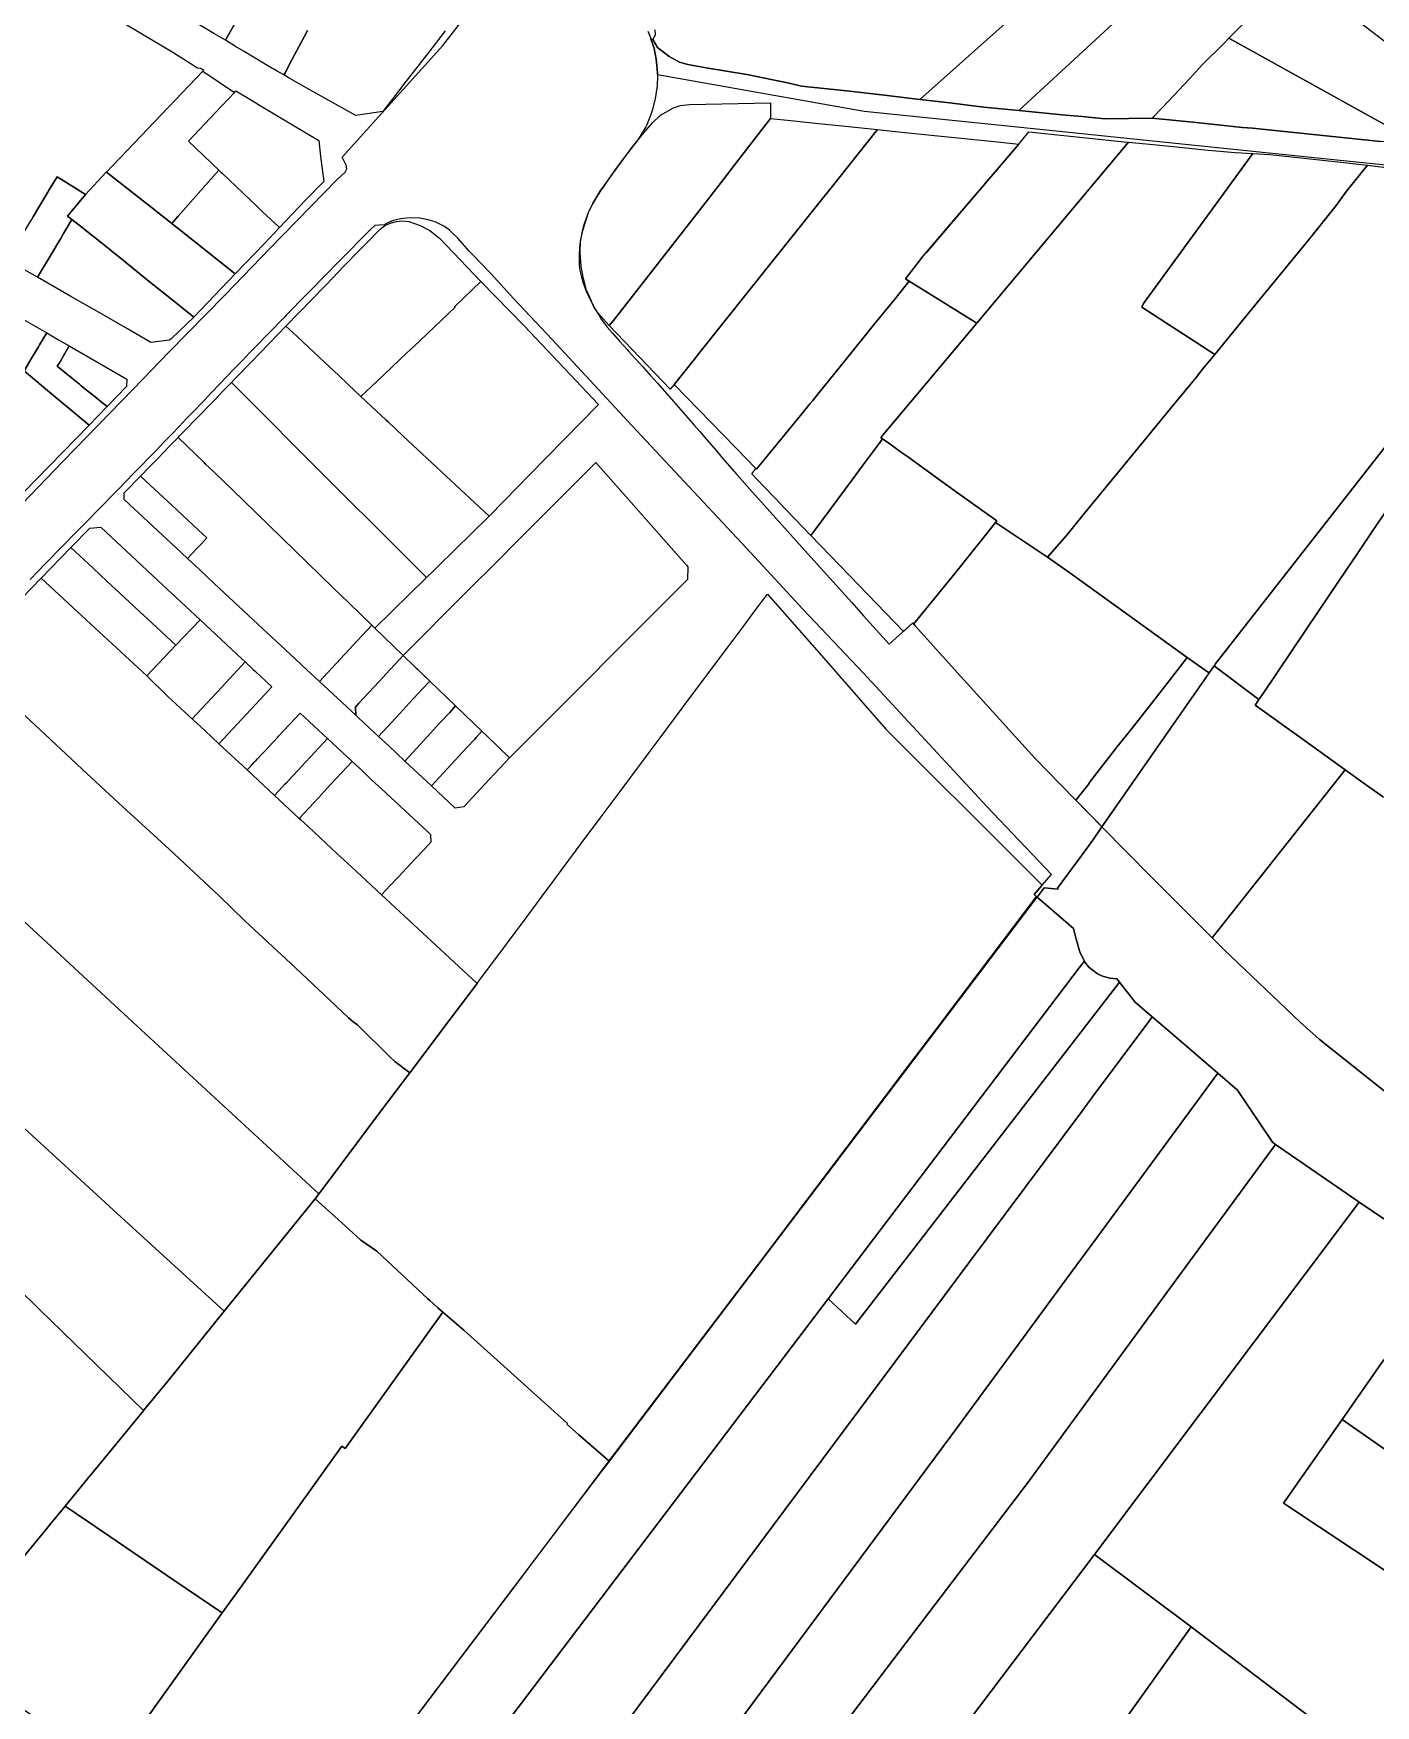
# Model space of a CAD drawing. Header units: metres. Extents: x 3 to 1005126, y 39 to 4383651.
# Drawn here: x 491200.4 to 491569.7, y 4370606 to 4371066 of the extents above; entities that cross this region are included whole.
import ezdxf

# ---------------------------------------------------------------- set-up
doc = ezdxf.new("R2010")
doc.units = ezdxf.units.M
doc.header["$MEASUREMENT"] = 0
doc.layers.add('TM_Llucmajor', color=7, linetype='Continuous')

msp = doc.modelspace()

# ---------------------------------------------------------------- linework, layer by layer
at = {"layer": 'TM_Llucmajor', "linetype": 'Continuous', "flags": 128}
for points in [[(491508.06, 4371104.7), (491444.35, 4371047.86), (491444.35, 4371047.86), (491435.33, 4371048.91), (491424.23, 4371050.27), (491411.73, 4371051.56), (491408.36, 4371052.39), (491396.72, 4371054.74), (491385.5, 4371056.56), (491380.49, 4371057.46), (491378.15, 4371058.16), (491375.29, 4371059.66), (491372.16, 4371062.2), (491370.86, 4371064.4), (491371.6, 4371065.67), (491371.51, 4371067.02)], [(491195.54, 4371080.23), (491216.05, 4371073.48), (491216.79, 4371073.24), (491220.4, 4371072.05), (491220.16, 4371071.58), (491223.57, 4371069.86), (491238.75, 4371060.83), (491245.49, 4371056.59), (491246.35, 4371056.51), (491247.26, 4371055.96), (491247, 4371055.69), (491220.45, 4371027.89), (491220.4, 4371027.83), (491214.68, 4371021.74), (491211.47, 4371023.73), (491206.88, 4371026.58), (491204.55, 4371022.68), (491204.36, 4371022.37), (491201.9, 4371018.24), (491200.4, 4371015.72), (491199.63, 4371014.43)], [(491188.08, 4370927.2), (491208.56, 4370948.33), (491227.88, 4370968.24), (491237.68, 4370978.34), (491253.03, 4370994.05), (491265.5, 4371006.93), (491283.98, 4371025.83), (491286.13, 4371027.89), (491286.63, 4371028.78), (491286.45, 4371029.79), (491285.3, 4371032.03), (491313, 4371062.67), (491324.75, 4371077.83)], [(491275.84, 4371066.88), (491274.87, 4371065.08), (491274.05, 4371063.54), (491271.61, 4371058.98), (491269.61, 4371055.23), (491269.29, 4371054.63), (491267.41, 4371055.62), (491266.32, 4371056.28), (491265.8, 4371056.59), (491261.86, 4371058.95), (491260.96, 4371059.49), (491260.49, 4371059.78), (491258.38, 4371061.04), (491256.03, 4371062.45), (491256.03, 4371062.45), (491253.21, 4371064.15), (491260.02, 4371076.38)], [(491369.45, 4371066.62), (491369.83, 4371065.8), (491370.28, 4371064.58), (491370.87, 4371062.99), (491371.17, 4371061.88), (491371.77, 4371058.94), (491371.88, 4371058.16), (491372.12, 4371055.17), (491372.13, 4371054.6), (491372.14, 4371054.49), (491372.01, 4371051.49), (491371.96, 4371051.02), (491371.5, 4371048.05), (491371.43, 4371047.69), (491370.65, 4371044.8), (491370.27, 4371043.7), (491369.15, 4371040.92), (491368.87, 4371040.32), (491367.36, 4371037.73), (491366.33, 4371036.25), (491365.76, 4371035.53), (491363.92, 4371033.16), (491362.11, 4371030.77), (491360.57, 4371028.69), (491358.83, 4371026.25), (491357.13, 4371023.77), (491356.57, 4371022.93), (491355.01, 4371020.37), (491354.36, 4371019.2), (491352.99, 4371016.53), (491352.72, 4371015.96), (491351.72, 4371013.13), (491351.25, 4371011.13), (491350.76, 4371008.17), (491350.54, 4371005.36), (491350.6, 4371002.36), (491350.79, 4371000.79), (491351.5, 4370997.88), (491352.53, 4370995.09), (491353.47, 4370993.02), (491354.87, 4370990.39), (491356.39, 4370987.8), (491356.47, 4370987.67), (491358.24, 4370985.26), (491359.74, 4370983.52), (491361.73, 4370981.28), (491363.75, 4370979.06), (491364.08, 4370978.71), (491366.1, 4370976.5), (491368.11, 4370974.27), (491370.11, 4370972.04), (491372.1, 4370969.79), (491381.04, 4370959.62), (491382.24, 4370958.24), (491383.77, 4370956.49), (491385.73, 4370954.22), (491387.67, 4370951.94), (491389.61, 4370949.65), (491389.98, 4370949.21), (491391.94, 4370946.93), (491393.93, 4370944.69), (491398.27, 4370939.85), (491413.51, 4370922.89), (491425.59, 4370909.44), (491428.84, 4370905.83), (491435.88, 4370897.98), (491442.34, 4370903.83), (491443.01, 4370903.08), (491455.62, 4370889.14), (491475.99, 4370866.63), (491486.88, 4370855.45), (491494.44, 4370847.76), (491491.88, 4370844.09), (491490.89, 4370842.72), (491488.42, 4370839.31), (491486.09, 4370836.09), (491482.19, 4370830.89), (491482.35, 4370830.63), (491478.5, 4370830.97), (491478.5, 4370830.97), (491476.57, 4370828.43), (491476.37, 4370828.61), (491475.79, 4370829.11), (491477.9, 4370831.56), (491480.53, 4370834.63), (491462.75, 4370853.38), (491428.81, 4370889.99), (491412.15, 4370907.59), (491403.32, 4370917.2), (491396.65, 4370924.37), (491365.05, 4370958.15), (491343.09, 4370981.82), (491332.5, 4370993.14), (491326.35, 4370999.86), (491322.88, 4371003.47), (491322.54, 4371003.79), (491320.44, 4371005.93), (491320.38, 4371005.99), (491318.41, 4371008.25), (491317.92, 4371008.86), (491317.83, 4371008.97), (491317.18, 4371009.67), (491315.54, 4371011.28), (491315.36, 4371011.45), (491314.9, 4371011.87), (491313.48, 4371012.91), (491310.92, 4371014.17), (491309.02, 4371014.79), (491306.72, 4371015.2), (491303.94, 4371015.31), (491301.52, 4371015.05), (491299.42, 4371014.54), (491298.05, 4371014.03), (491297.5, 4371013.72), (491296.87, 4371013.36), (491294.31, 4371013.19), (491293.14, 4371012.07), (491292.05, 4371010.97), (491289.94, 4371008.84), (491287.83, 4371006.7), (491285.73, 4371004.57), (491283.62, 4371002.43), (491281.52, 4371000.29), (491270.02, 4370988.57), (491269.53, 4370988.06), (491268.25, 4370986.75), (491266.15, 4370984.61), (491264.06, 4370982.46), (491261.97, 4370980.3), (491259.88, 4370978.15), (491257.8, 4370975.99), (491255.71, 4370973.83), (491253.64, 4370971.67), (491251.56, 4370969.51), (491249.48, 4370967.34), (491247.41, 4370965.17), (491246.68, 4370964.4), (491244.6, 4370962.23), (491242.53, 4370960.06), (491240.45, 4370957.89), (491238.37, 4370955.73), (491236.29, 4370953.57), (491234.21, 4370951.41), (491232.12, 4370949.26), (491230.03, 4370947.1), (491227.94, 4370944.95), (491225.85, 4370942.8), (491223.75, 4370940.66), (491221.82, 4370938.68), (491219.72, 4370936.53), (491217.63, 4370934.39), (491215.53, 4370932.24), (491213.43, 4370930.1), (491211.33, 4370927.95), (491209.23, 4370925.81), (491207.13, 4370923.67), (491205.03, 4370921.53), (491203.65, 4370920.11), (491201.55, 4370917.97), (491199.45, 4370915.83)], [(491313.7, 4371066.71), (491310.07, 4371062.03), (491305.9, 4371056.65), (491302.25, 4371051.94), (491301.8, 4371051.36), (491296.53, 4371044.57), (491289.06, 4371043.42), (491277.1, 4371050.11), (491272.82, 4371052.55), (491270.95, 4371053.62), (491270.95, 4371053.62), (491269.29, 4371054.63), (491269.61, 4371055.23), (491271.61, 4371058.98), (491274.05, 4371063.54), (491274.87, 4371065.08), (491275.84, 4371066.88)], [(491627.01, 4371024.18), (491565.28, 4371030.53), (491469.36, 4371040.4), (491428.98, 4371044.56), (491372.13, 4371054.6), (491372.12, 4371055.17), (491371.88, 4371058.16), (491371.77, 4371058.94), (491371.17, 4371061.88), (491370.87, 4371062.99), (491370.28, 4371064.58), (491370.86, 4371064.4), (491372.16, 4371062.2), (491375.29, 4371059.66), (491378.15, 4371058.16), (491380.49, 4371057.46), (491385.1, 4371056.63), (491385.5, 4371056.56), (491396.72, 4371054.74), (491408.36, 4371052.39), (491411.73, 4371051.56), (491424.23, 4371050.27), (491435.33, 4371048.91), (491444.35, 4371047.86), (491451.7, 4371047.01), (491461.91, 4371045.74), (491471.59, 4371044.79), (491484.43, 4371043.52), (491488.94, 4371043.2), (491495.24, 4371042.5), (491508.27, 4371042.67), (491520.35, 4371041.5), (491533.14, 4371040.19), (491535.83, 4371039.93), (491571.1, 4371036.3)], [(491623.42, 4371017.62), (491525.63, 4370892.52), (491525.45, 4370892.26), (491525.31, 4370892.07), (491523.91, 4370890.07), (491523.5, 4370890.36), (491517.92, 4370894.37), (491494.51, 4370911.19), (491484.91, 4370918.06), (491479.45, 4370921.93), (491484.64, 4370927.93), (491489.23, 4370933.62), (491499.9, 4370946.5), (491514.15, 4370963.84), (491520.33, 4370971.36), (491522.13, 4370973.62), (491525.48, 4370977.7), (491535.13, 4370989.48), (491551.14, 4371009.02), (491558.92, 4371018.72), (491561.71, 4371022.62), (491567.53, 4371029.75), (491577.16, 4371028.63)], [(491576.2, 4370939.94), (491568.61, 4370928.68), (491564.91, 4370923.2), (491559.53, 4370915.24), (491554.18, 4370907.31), (491538.75, 4370884.46), (491537.62, 4370882.79), (491537.62, 4370882.79), (491526.16, 4370891.41), (491525.31, 4370892.07), (491525.45, 4370892.26), (491525.63, 4370892.52), (491623.42, 4371017.62)], [(491571.9, 4370855.92), (491567.91, 4370858.78), (491565.98, 4370860.17), (491561.39, 4370863.46), (491548.55, 4370872.69), (491536.59, 4370881.26), (491537.62, 4370882.79), (491538.75, 4370884.46), (491554.18, 4370907.31), (491559.53, 4370915.24), (491564.91, 4370923.2), (491568.61, 4370928.68), (491576.2, 4370939.94)], [(491181.33, 4370894.32), (491202.5, 4370916.12), (491208.62, 4370910.46), (491212.47, 4370906.9), (491231.54, 4370889.25), (491237.28, 4370883.68), (491243.22, 4370878.19), (491244.34, 4370877.16), (491247.51, 4370874.23), (491251.4, 4370870.62), (491259.2, 4370863.39), (491266.74, 4370856.39), (491273.53, 4370850.08), (491273.84, 4370849.79), (491276.08, 4370847.72), (491283.91, 4370840.44), (491287.88, 4370836.76), (491296.2, 4370829.03), (491322.45, 4370804.64), (491315.36, 4370795.23), (491303.93, 4370780.06), (491299.83, 4370783.16), (491298.47, 4370784.51), (491289.56, 4370793.23), (491288.36, 4370794.06), (491287.11, 4370795.23), (491281.95, 4370800.04), (491272.51, 4370808.95), (491258.52, 4370821.84), (491251.6, 4370828.64), (491237.74, 4370841.61), (491223.85, 4370854.28), (491213.77, 4370863.63), (491202.1, 4370874.51), (491194.5, 4370881.55)], [(491574.82, 4370772.92), (491554.24, 4370789.33), (491548.99, 4370794), (491527.94, 4370814.02), (491524.77, 4370817.19), (491561.39, 4370863.46), (491565.98, 4370860.17), (491567.91, 4370858.78), (491571.9, 4370855.92)], [(491579.6, 4370734.73), (491565.26, 4370744.51), (491563.1, 4370745.98), (491542.19, 4370760.39), (491541.34, 4370760.97), (491531.72, 4370775.32), (491526.31, 4370779.95), (491514.36, 4370790.2), (491508.25, 4370795.5), (491503.59, 4370799.55), (491500.53, 4370803.4), (491498.49, 4370805.95), (491496.63, 4370806.14), (491494.55, 4370806.67), (491493.17, 4370807.32), (491490.82, 4370809.16), (491489.8, 4370810.41), (491488.47, 4370813.09), (491488.29, 4370813.67), (491487.41, 4370816.54), (491487.32, 4370816.86), (491486.58, 4370819.77), (491484.53, 4370821.6), (491483.88, 4370822.17), (491476.57, 4370828.43), (491478.5, 4370830.97), (491482.35, 4370830.63), (491482.35, 4370830.63), (491482.19, 4370830.89), (491486.09, 4370836.09), (491488.42, 4370839.31), (491490.89, 4370842.72), (491491.88, 4370844.09), (491494.44, 4370847.76), (491507.97, 4370833.99), (491524.77, 4370817.19), (491527.94, 4370814.02), (491548.99, 4370794), (491554.24, 4370789.33), (491574.82, 4370772.92)], [(491174.47, 4370786.18), (491224.56, 4370740.38), (491252.91, 4370714.49), (491237.32, 4370695.21), (491230.69, 4370687.14), (491214.72, 4370702.67), (491202.18, 4370714.83), (491189.38, 4370727.29)], [(491189.38, 4370727.29), (491202.18, 4370714.83), (491214.72, 4370702.67), (491230.69, 4370687.14), (491230.55, 4370686.96), (491220.05, 4370674.18), (491215.29, 4370668.39), (491209.09, 4370660.84), (491205.19, 4370656.09), (491204.4, 4370655.13), (491196.05, 4370644.97)], [(491221.55, 4370588.58), (491252.31, 4370631.48), (491255.96, 4370636.57), (491271.82, 4370658.68), (491285.22, 4370677.38), (491286.12, 4370676.72), (491313.02, 4370714.23), (491318.8, 4370709.24), (491347.33, 4370683.61), (491347.15, 4370683.38), (491350.35, 4370680.57), (491358.73, 4370673.29), (491357.65, 4370671.87), (491356.9, 4370670.88), (491331.32, 4370636.78), (491298.82, 4370593.9)]]:
    msp.add_lwpolyline(points, dxfattribs=at)
for points in [[(491471.59, 4371044.79), (491461.91, 4371045.74), (491451.7, 4371047.01), (491444.35, 4371047.86), (491508.06, 4371104.7), (491525.64, 4371094.78), (491471.59, 4371044.79)], [(491253.21, 4371064.15), (491250.01, 4371066.05), (491241.27, 4371071.25), (491242.4, 4371073.73), (491243.32, 4371075.74), (491243.47, 4371076.08), (491245.55, 4371080.65), (491245.74, 4371081.06), (491249.28, 4371088.93), (491253.77, 4371098.15), (491261.78, 4371094.05), (491259.87, 4371090.67), (491258.38, 4371088.05), (491258.2, 4371087.74), (491264.45, 4371084.51), (491263.38, 4371082.43), (491261.17, 4371078.46), (491260.02, 4371076.38), (491253.21, 4371064.15)], [(491508.27, 4371042.67), (491495.24, 4371042.5), (491488.94, 4371043.2), (491484.43, 4371043.52), (491471.59, 4371044.79), (491525.64, 4371094.78), (491529.83, 4371092.42), (491532.44, 4371090.91), (491532.5, 4371090.73), (491537.8, 4371087.59), (491543.43, 4371084.13), (491543.53, 4371084.16), (491546.42, 4371082.12), (491537.03, 4371072.48), (491529.38, 4371064.72), (491527.96, 4371063.28), (491521.94, 4371057.32), (491518.64, 4371053.6), (491511.08, 4371045.67), (491508.27, 4371042.67)], [(491582.61, 4371035.19), (491529.38, 4371064.72), (491537.03, 4371072.48), (491546.42, 4371082.12), (491547.89, 4371081.08), (491551.44, 4371078.98), (491555.53, 4371076.21), (491563.08, 4371070.9), (491574.1, 4371062.46), (491578.99, 4371058.39), (491590.63, 4371048.84), (491599.24, 4371041.67), (491605.53, 4371036.57), (491608.64, 4371033.97), (491609.38, 4371033.27), (491609.47, 4371032.88), (491609.41, 4371032.5), (491609.11, 4371032.3), (491608.23, 4371032.1), (491607.55, 4371032.08), (491601.23, 4371033.17), (491594.61, 4371034), (491588.59, 4371034.62), (491582.61, 4371035.19)], [(491582.61, 4371035.19), (491571.1, 4371036.3), (491535.83, 4371039.93), (491533.14, 4371040.19), (491520.35, 4371041.5), (491508.27, 4371042.67), (491511.08, 4371045.67), (491518.64, 4371053.6), (491521.94, 4371057.32), (491527.96, 4371063.28), (491529.38, 4371064.72), (491582.61, 4371035.19)], [(491238, 4371014.07), (491232.74, 4371018.21), (491220.45, 4371027.89), (491247, 4371055.69), (491255.7, 4371049.8), (491250.48, 4371044.29), (491243.02, 4371036.43), (491251.39, 4371028.43), (491249.19, 4371025.9), (491240.21, 4371015.75), (491238.43, 4371013.73), (491238, 4371014.07)], [(491251.39, 4371028.43), (491243.02, 4371036.43), (491250.48, 4371044.29), (491255.7, 4371049.8), (491256.12, 4371050.24), (491260.38, 4371047.67), (491263.53, 4371045.78), (491278.88, 4371036.54), (491279.42, 4371032.17), (491280.26, 4371025.32), (491275.19, 4371020.04), (491271.76, 4371016.47), (491268.05, 4371012.61), (491263.26, 4371017.15), (491261.96, 4371018.39), (491252.29, 4371027.57), (491252.06, 4371027.79), (491251.39, 4371028.43)], [(491354.35, 4370991.37), (491353.91, 4370992.33), (491352.59, 4370995.41), (491351.64, 4370998.98), (491351.11, 4371001.98), (491350.8, 4371005.73), (491350.95, 4371008.89), (491351.56, 4371011.8), (491353.09, 4371016.74), (491354.36, 4371019.2), (491355.01, 4371020.37), (491356.38, 4371022.61), (491360.5, 4371028.33), (491365.19, 4371034.78), (491368.34, 4371038.65), (491370.7, 4371041.4), (491372.94, 4371043.5), (491376.54, 4371045.56), (491378.44, 4371046.16), (491380.89, 4371046.51), (491403.19, 4371046.94), (491403.19, 4371042.61), (491401.29, 4371040.15), (491395.31, 4371032.41), (491388.63, 4371023.76), (491387.23, 4371021.96), (491386.78, 4371021.37), (491368.13, 4370997.46), (491360, 4370987.04), (491358.81, 4370985.68), (491358.7, 4370985.79), (491355.79, 4370989.1), (491355.07, 4370990.04), (491354.87, 4370990.39), (491354.35, 4370991.37)], [(491358.81, 4370985.68), (491360, 4370987.04), (491368.13, 4370997.46), (491386.78, 4371021.37), (491387.23, 4371021.96), (491388.63, 4371023.76), (491395.31, 4371032.41), (491401.29, 4371040.15), (491403.19, 4371042.61), (491408.83, 4371042.03), (491416.42, 4371041.25), (491422, 4371040.67), (491432.63, 4371039.58), (491419.51, 4371023.09), (491417.22, 4371020.22), (491413.56, 4371015.62), (491410.72, 4371012.05), (491404.13, 4371003.79), (491383.49, 4370977.93), (491382.29, 4370976.42), (491376.8, 4370969.55), (491375.64, 4370968.16), (491358.81, 4370985.68)], [(491471.53, 4371035.55), (491459.09, 4371020.94), (491446.13, 4371005.79), (491445.07, 4371004.55), (491440.35, 4370998.51), (491441.39, 4370997.85), (491437.39, 4370992.93), (491431.11, 4370985.17), (491424.42, 4370976.89), (491424.01, 4370976.38), (491416.26, 4370966.79), (491414.86, 4370965.08), (491414.15, 4370964.22), (491411.82, 4370961.37), (491408.91, 4370957.81), (491407.24, 4370955.77), (491400.01, 4370946.93), (491399.34, 4370946.11), (491399.15, 4370946.3), (491393.64, 4370951.99), (491376.73, 4370969.47), (491376.8, 4370969.55), (491382.29, 4370976.42), (491383.49, 4370977.93), (491404.13, 4371003.79), (491410.72, 4371012.05), (491413.56, 4371015.62), (491417.22, 4371020.22), (491419.51, 4371023.09), (491432.63, 4371039.58), (491435.98, 4371039.24), (491440.22, 4371038.81), (491465.72, 4371036.2), (491471.53, 4371035.55)], [(491440.35, 4370998.51), (491445.07, 4371004.55), (491459.09, 4371020.94), (491471.53, 4371035.55), (491472.42, 4371036.6), (491474.35, 4371038.95), (491501.48, 4371036.11), (491501.78, 4371036.08), (491460.01, 4370986.29), (491441.39, 4370997.85), (491440.35, 4370998.51)], [(491434.05, 4370954.53), (491433.55, 4370954.89), (491460.01, 4370986.29), (491501.78, 4371036.08), (491508.57, 4371035.46), (491514.01, 4371034.93), (491523.65, 4371033.93), (491531.08, 4371033.3), (491535.99, 4371033), (491505.85, 4370991.72), (491505.36, 4370990.69), (491525.48, 4370977.7), (491522.13, 4370973.62), (491520.33, 4370971.36), (491514.15, 4370963.84), (491499.9, 4370946.5), (491489.23, 4370933.62), (491484.64, 4370927.93), (491479.45, 4370921.93), (491465.09, 4370931.46), (491465.46, 4370931.92), (491454.71, 4370939.66), (491447.69, 4370944.71), (491440.88, 4370949.61), (491439.31, 4370950.75), (491435.81, 4370953.26), (491434.05, 4370954.53)], [(491525.48, 4370977.7), (491505.36, 4370990.69), (491505.85, 4370991.72), (491535.99, 4371033), (491540.6, 4371032.71), (491558.5, 4371030.8), (491567.53, 4371029.75), (491561.71, 4371022.62), (491558.92, 4371018.72), (491551.14, 4371009.02), (491535.13, 4370989.48), (491525.48, 4370977.7)], [(491240.19, 4371012.34), (491238.68, 4371013.53), (491238.43, 4371013.73), (491240.21, 4371015.75), (491249.19, 4371025.9), (491251.39, 4371028.43), (491252.06, 4371027.79), (491252.29, 4371027.57), (491261.96, 4371018.39), (491263.26, 4371017.15), (491268.05, 4371012.61), (491263.93, 4371008.23), (491255.94, 4370999.89), (491240.19, 4371012.34)], [(491195.21, 4371002.56), (491193.23, 4371003.7), (491195.47, 4371007.45), (491199.63, 4371014.43), (491200.4, 4371015.72), (491201.9, 4371018.24), (491204.36, 4371022.37), (491204.55, 4371022.68), (491206.88, 4371026.58), (491211.47, 4371023.73), (491214.68, 4371021.74), (491209.77, 4371015.74), (491210.99, 4371014.87), (491208.65, 4371010.94), (491207.88, 4371009.65), (491207.52, 4371009.04), (491205.54, 4371005.71), (491201.51, 4370998.93), (491195.21, 4371002.56)], [(491210.99, 4371014.87), (491209.77, 4371015.74), (491214.68, 4371021.74), (491220.4, 4371027.83), (491220.45, 4371027.89), (491232.74, 4371018.21), (491238, 4371014.07), (491238.43, 4371013.73), (491238.68, 4371013.53), (491240.19, 4371012.34), (491255.94, 4370999.89), (491244.5, 4370987.99), (491237.46, 4370993.65), (491231.81, 4370998.19), (491226.75, 4371002.26), (491224.11, 4371004.37), (491223.29, 4371005.03), (491222.03, 4371006.04), (491221.38, 4371006.56), (491219.1, 4371008.38), (491212.99, 4371013.27), (491210.99, 4371014.87)], [(491210.66, 4370993.68), (491201.51, 4370998.93), (491205.54, 4371005.71), (491207.52, 4371009.04), (491207.88, 4371009.65), (491208.65, 4371010.94), (491210.99, 4371014.87), (491212.99, 4371013.27), (491219.1, 4371008.38), (491221.38, 4371006.56), (491222.03, 4371006.04), (491223.29, 4371005.03), (491224.11, 4371004.37), (491226.75, 4371002.26), (491231.81, 4370998.19), (491237.46, 4370993.65), (491244.5, 4370987.99), (491238.34, 4370982.09), (491237.86, 4370981.64), (491232.67, 4370981.02), (491232.22, 4370981.28), (491226.24, 4370984.72), (491219.07, 4370988.84), (491210.66, 4370993.68)], [(491269.88, 4370985.49), (491280.66, 4370996.62), (491280.91, 4370996.88), (491285.93, 4371002.06), (491290.15, 4371006.4), (491291.86, 4371008.18), (491295.76, 4371012.19), (491297.03, 4371013.11), (491298.59, 4371013.87), (491300.26, 4371014.33), (491301.98, 4371014.47), (491303.71, 4371014.3), (491306.82, 4371013.23), (491309.49, 4371011.78), (491312.14, 4371009.67), (491323.52, 4370997.81), (491316.27, 4370990.85), (491316.42, 4370990.69), (491306.86, 4370981.65), (491305.04, 4370979.94), (491303.09, 4370978.09), (491294.95, 4370970.39), (491290.5, 4370966.18), (491286.93, 4370969.52), (491284.39, 4370971.9), (491279.17, 4370976.78), (491272.84, 4370982.72), (491269.88, 4370985.49)], [(491290.5, 4370966.18), (491294.95, 4370970.39), (491303.09, 4370978.09), (491305.04, 4370979.94), (491306.86, 4370981.65), (491316.42, 4370990.69), (491316.27, 4370990.85), (491323.52, 4370997.81), (491335.43, 4370985.6), (491355.84, 4370963.94), (491336.93, 4370944.6), (491333.76, 4370941.36), (491325.78, 4370933.2), (491302.16, 4370955.27), (491297.96, 4370959.19), (491297.46, 4370959.66), (491290.5, 4370966.18)], [(491398.07, 4370944.85), (491399.15, 4370946.3), (491399.34, 4370946.11), (491407.24, 4370955.77), (491408.91, 4370957.81), (491411.82, 4370961.37), (491414.15, 4370964.22), (491414.86, 4370965.08), (491416.26, 4370966.79), (491424.01, 4370976.38), (491424.42, 4370976.89), (491431.11, 4370985.17), (491437.39, 4370992.93), (491441.39, 4370997.85), (491460.01, 4370986.29), (491433.55, 4370954.89), (491434.05, 4370954.53), (491432.82, 4370952.86), (491428.71, 4370947.3), (491425.69, 4370943.22), (491415.45, 4370929.37), (491414.36, 4370927.9), (491414.15, 4370928.12), (491410.02, 4370932.41), (491407.48, 4370935.04), (491404.51, 4370938.14), (491404.31, 4370938.35), (491401.38, 4370941.4), (491398.07, 4370944.85)], [(491181.08, 4370960.34), (491181.5, 4370961.06), (491181.63, 4370961.28), (491183.57, 4370964.6), (491189.8, 4370975.27), (491193.95, 4370982.38), (491197.02, 4370987.66), (491202.1, 4370984.73), (491204.03, 4370983.62), (491202.04, 4370980.31), (491201.73, 4370979.79), (491200.02, 4370976.95), (491197.79, 4370973.24), (491196.56, 4370971.19), (491195.03, 4370968.64), (491194.43, 4370967.64), (491191.75, 4370963.17), (491190.45, 4370961.02), (491187.76, 4370956.53), (491181.08, 4370960.34)], [(491197.79, 4370973.24), (491200.02, 4370976.95), (491201.73, 4370979.79), (491202.04, 4370980.31), (491204.03, 4370983.62), (491207.28, 4370981.75), (491210.25, 4370980.04), (491208.9, 4370977.76), (491208.74, 4370977.49), (491208.63, 4370977.3), (491207.69, 4370975.71), (491206.94, 4370974.45), (491210.78, 4370971.35), (491213.06, 4370969.51), (491213.54, 4370969.12), (491215.35, 4370967.65), (491216.94, 4370966.37), (491219.48, 4370964.32), (491220.65, 4370963.37), (491215.73, 4370958.26), (491202.6, 4370969.21), (491202.5, 4370969.3), (491197.79, 4370973.24)], [(491254.91, 4370970.03), (491256.26, 4370971.43), (491260.28, 4370975.58), (491265.26, 4370980.72), (491269.88, 4370985.49), (491272.84, 4370982.72), (491279.17, 4370976.78), (491284.39, 4370971.9), (491286.93, 4370969.52), (491290.5, 4370966.18), (491297.46, 4370959.66), (491297.96, 4370959.19), (491302.16, 4370955.27), (491325.78, 4370933.2), (491325.65, 4370933.07), (491311.78, 4370919.46), (491310.25, 4370917.96), (491308.67, 4370916.41), (491308.56, 4370916.3), (491272.54, 4370952.31), (491264.69, 4370960.16), (491261.74, 4370963.13), (491254.91, 4370970.03)], [(491206.94, 4370974.45), (491207.69, 4370975.71), (491208.63, 4370977.3), (491208.74, 4370977.49), (491208.9, 4370977.76), (491210.25, 4370980.04), (491226.1, 4370970.9), (491225.95, 4370968.88), (491220.65, 4370963.37), (491219.48, 4370964.32), (491216.94, 4370966.37), (491215.35, 4370967.65), (491213.54, 4370969.12), (491213.06, 4370969.51), (491210.78, 4370971.35), (491206.94, 4370974.45)], [(491185.35, 4370951.5), (491184.97, 4370951.87), (491186.53, 4370954.48), (491187.76, 4370956.53), (491190.45, 4370961.02), (491191.75, 4370963.17), (491194.43, 4370967.64), (491195.03, 4370968.64), (491196.56, 4370971.19), (491197.79, 4370973.24), (491202.5, 4370969.3), (491202.6, 4370969.21), (491215.73, 4370958.26), (491197.51, 4370939.61), (491185.35, 4370951.5)], [(491240.17, 4370954.85), (491240.58, 4370955.28), (491242.26, 4370957), (491245.1, 4370959.93), (491249.98, 4370964.95), (491252.82, 4370967.88), (491254.5, 4370969.6), (491254.91, 4370970.03), (491261.74, 4370963.13), (491264.69, 4370960.16), (491272.54, 4370952.31), (491308.56, 4370916.3), (491294.37, 4370902.37), (491293.48, 4370903.23), (491287.29, 4370909.24), (491284.96, 4370911.5), (491282.89, 4370913.5), (491258.16, 4370937.49), (491250.09, 4370945.32), (491247.68, 4370947.66), (491247.36, 4370947.97), (491240.17, 4370954.85)], [(491229.88, 4370944.26), (491232.39, 4370946.84), (491234.69, 4370949.21), (491235.94, 4370950.5), (491237.96, 4370952.58), (491240.17, 4370954.85), (491247.36, 4370947.97), (491247.68, 4370947.66), (491250.09, 4370945.32), (491258.16, 4370937.49), (491282.89, 4370913.5), (491284.96, 4370911.5), (491287.29, 4370909.24), (491293.48, 4370903.23), (491290.84, 4370900.37), (491288.4, 4370897.73), (491279.14, 4370887.7), (491275.75, 4370890.86), (491272.39, 4370893.99), (491267.22, 4370898.81), (491263.61, 4370902.17), (491259.51, 4370905.99), (491250.14, 4370914.73), (491246.04, 4370918.55), (491242.82, 4370921.55), (491245.28, 4370924.19), (491246.51, 4370925.51), (491247.38, 4370926.44), (491248.09, 4370927.21), (491245.7, 4370929.45), (491239.93, 4370934.86), (491238.35, 4370936.33), (491237.47, 4370937.15), (491229.88, 4370944.26)], [(491439.79, 4370901.52), (491427.57, 4370914.19), (491414.36, 4370927.9), (491415.45, 4370929.37), (491425.69, 4370943.22), (491428.71, 4370947.3), (491432.82, 4370952.86), (491434.05, 4370954.53), (491435.81, 4370953.26), (491439.31, 4370950.75), (491440.88, 4370949.61), (491447.69, 4370944.71), (491454.71, 4370939.66), (491465.46, 4370931.92), (491465.09, 4370931.46), (491460.91, 4370926.2), (491459.36, 4370924.24), (491455.13, 4370918.92), (491442.61, 4370903.53), (491442.34, 4370903.83), (491439.79, 4370901.52)], [(491319.48, 4370912.28), (491328.53, 4370921.34), (491333.26, 4370926.08), (491343.01, 4370935.85), (491355.14, 4370948), (491380.09, 4370919.76), (491380.51, 4370919.28), (491380.4, 4370915.78), (491363.15, 4370898.51), (491349.21, 4370884.54), (491331.41, 4370866.71), (491325.22, 4370872.66), (491323.79, 4370874.04), (491316.56, 4370880.99), (491309.42, 4370887.86), (491306.14, 4370891.01), (491305.23, 4370891.89), (491302.11, 4370894.89), (491319.48, 4370912.28)], [(491235.93, 4370927.97), (491225.36, 4370937.8), (491225.31, 4370939.66), (491229.88, 4370944.26), (491237.47, 4370937.15), (491238.35, 4370936.33), (491239.93, 4370934.86), (491245.7, 4370929.45), (491248.09, 4370927.21), (491247.38, 4370926.44), (491246.51, 4370925.51), (491245.28, 4370924.19), (491242.82, 4370921.55), (491239.66, 4370924.49), (491235.93, 4370927.97)], [(491487.22, 4370855.11), (491486.88, 4370855.45), (491475.99, 4370866.63), (491455.62, 4370889.14), (491443.01, 4370903.08), (491442.61, 4370903.53), (491455.13, 4370918.92), (491459.36, 4370924.24), (491460.91, 4370926.2), (491465.09, 4370931.46), (491479.45, 4370921.93), (491484.91, 4370918.06), (491494.51, 4370911.19), (491517.92, 4370894.37), (491512.63, 4370887.51), (491508.03, 4370881.67), (491502.76, 4370874.92), (491498.56, 4370869.65), (491490.94, 4370859.85), (491490.89, 4370859.68), (491487.22, 4370855.11)], [(491210.7, 4370924.56), (491215.91, 4370929.91), (491218.91, 4370930.23), (491237.36, 4370912.97), (491238.36, 4370912.04), (491246.24, 4370904.66), (491239.61, 4370897.71), (491231.79, 4370904.97), (491230.79, 4370905.9), (491222.98, 4370913.15), (491220.7, 4370915.27), (491216.79, 4370918.91), (491210.7, 4370924.56)], [(491202.5, 4370916.12), (491210.7, 4370924.56), (491216.79, 4370918.91), (491220.7, 4370915.27), (491222.98, 4370913.15), (491230.79, 4370905.9), (491231.79, 4370904.97), (491239.61, 4370897.71), (491231.54, 4370889.25), (491212.47, 4370906.9), (491208.62, 4370910.46), (491202.5, 4370916.12)], [(491476.37, 4370828.61), (491451.1, 4370795.23), (491449.14, 4370792.64), (491445.65, 4370788.03), (491438.66, 4370778.79), (491437.64, 4370777.45), (491413.11, 4370745.05), (491399.82, 4370727.47), (491358.73, 4370673.29), (491350.35, 4370680.57), (491347.15, 4370683.38), (491347.33, 4370683.61), (491318.8, 4370709.24), (491313.02, 4370714.23), (491311.69, 4370715.38), (491309.5, 4370717.42), (491308.95, 4370717.93), (491294.89, 4370730.97), (491290.49, 4370734.04), (491287.29, 4370736.92), (491284.2, 4370739.7), (491277.88, 4370745.38), (491278.89, 4370746.73), (491279.62, 4370747.7), (491296.48, 4370770.17), (491303.93, 4370780.06), (491315.36, 4370795.23), (491322.45, 4370804.64), (491322.94, 4370805.3), (491323.62, 4370806.21), (491326.52, 4370810.07), (491330.58, 4370815.46), (491332.44, 4370817.92), (491333.62, 4370819.48), (491334.45, 4370820.59), (491341.91, 4370830.75), (491342.57, 4370831.63), (491344.32, 4370833.98), (491352.98, 4370845.59), (491355.35, 4370848.76), (491356.35, 4370850.1), (491362.41, 4370858.22), (491366.62, 4370863.87), (491368.57, 4370866.48), (491369.56, 4370867.8), (491372.85, 4370872.21), (491380.78, 4370882.84), (491392.91, 4370899.08), (491395.96, 4370903.17), (491398.95, 4370907.17), (491402.36, 4370911.74), (491414.47, 4370898.03), (491414.64, 4370897.84), (491434.93, 4370874.62), (491471.56, 4370838.09), (491475.24, 4370834.43), (491478, 4370831.68), (491477.9, 4370831.56), (491475.79, 4370829.11), (491476.37, 4370828.61)], [(491244.06, 4370877.42), (491243.22, 4370878.19), (491237.28, 4370883.68), (491231.54, 4370889.25), (491239.61, 4370897.71), (491246.24, 4370904.66), (491257.8, 4370893.89), (491258.66, 4370893.1), (491252.19, 4370886.15), (491244.06, 4370877.42)], [(491279.14, 4370887.7), (491288.4, 4370897.73), (491290.84, 4370900.37), (491293.48, 4370903.23), (491294.37, 4370902.37), (491302.11, 4370894.89), (491297.45, 4370889.84), (491295.51, 4370887.74), (491289.96, 4370881.73), (491289, 4370880.69), (491289.06, 4370878.45), (491279.14, 4370887.7)], [(491289.06, 4370878.45), (491289, 4370880.69), (491289.96, 4370881.73), (491295.51, 4370887.74), (491297.45, 4370889.84), (491302.11, 4370894.89), (491305.23, 4370891.89), (491309.42, 4370887.86), (491307.35, 4370885.61), (491305.09, 4370883.17), (491304.9, 4370882.96), (491302.89, 4370880.78), (491301.19, 4370878.94), (491295.33, 4370872.6), (491289.87, 4370877.7), (491289.06, 4370878.45)], [(491151.97, 4370864.09), (491152.62, 4370864.76), (491181.33, 4370894.32), (491194.5, 4370881.55), (491202.1, 4370874.51), (491213.77, 4370863.63), (491223.85, 4370854.28), (491237.74, 4370841.61), (491251.6, 4370828.64), (491258.52, 4370821.84), (491272.51, 4370808.95), (491281.95, 4370800.04), (491287.11, 4370795.23), (491288.36, 4370794.06), (491289.56, 4370793.23), (491298.47, 4370784.51), (491299.83, 4370783.16), (491303.93, 4370780.06), (491296.48, 4370770.17), (491279.62, 4370747.7), (491278.89, 4370746.73), (491226.44, 4370795.23), (491151.97, 4370864.09)], [(491258.93, 4370892.84), (491260.78, 4370891.12), (491261.46, 4370890.49), (491265.98, 4370886.28), (491263.94, 4370884.08), (491251.4, 4370870.62), (491247.51, 4370874.23), (491244.34, 4370877.16), (491244.06, 4370877.42), (491252.19, 4370886.15), (491258.66, 4370893.1), (491258.93, 4370892.84)], [(491523.5, 4370890.36), (491523.91, 4370890.07), (491494.44, 4370847.76), (491493.29, 4370848.93), (491487.22, 4370855.11), (491490.89, 4370859.68), (491490.94, 4370859.85), (491498.56, 4370869.65), (491502.76, 4370874.92), (491508.03, 4370881.67), (491512.63, 4370887.51), (491517.92, 4370894.37), (491523.5, 4370890.36)], [(491524.77, 4370817.19), (491507.97, 4370833.99), (491494.44, 4370847.76), (491525.31, 4370892.07), (491526.16, 4370891.41), (491537.62, 4370882.79), (491536.59, 4370881.26), (491548.55, 4370872.69), (491561.39, 4370863.46), (491524.77, 4370817.19)], [(491295.33, 4370872.6), (491301.19, 4370878.94), (491302.89, 4370880.78), (491304.9, 4370882.96), (491305.09, 4370883.17), (491307.35, 4370885.61), (491309.42, 4370887.86), (491316.56, 4370880.99), (491314.94, 4370879.24), (491312.5, 4370876.6), (491312.17, 4370876.24), (491311.23, 4370875.22), (491308.93, 4370872.72), (491308.54, 4370872.3), (491305.88, 4370869.43), (491302.57, 4370865.84), (491300.29, 4370867.97), (491298.23, 4370869.9), (491295.33, 4370872.6)], [(491302.57, 4370865.84), (491305.88, 4370869.43), (491308.54, 4370872.3), (491308.93, 4370872.72), (491311.23, 4370875.22), (491312.17, 4370876.24), (491312.5, 4370876.6), (491314.94, 4370879.24), (491316.56, 4370880.99), (491323.79, 4370874.04), (491322.19, 4370872.31), (491321.82, 4370871.91), (491319.65, 4370869.56), (491318.59, 4370868.42), (491315.33, 4370864.88), (491309.9, 4370859), (491302.57, 4370865.84)], [(491259.2, 4370863.39), (491260.07, 4370864.33), (491261.33, 4370865.69), (491261.45, 4370865.81), (491262.05, 4370866.46), (491263.42, 4370867.93), (491264.14, 4370868.7), (491265.15, 4370869.79), (491267.61, 4370872.43), (491267.82, 4370872.65), (491273.76, 4370879.04), (491281.28, 4370872.05), (491275.35, 4370865.66), (491275.14, 4370865.44), (491273.3, 4370863.45), (491271.69, 4370861.72), (491270.72, 4370860.68), (491269.98, 4370859.88), (491269.59, 4370859.46), (491268.87, 4370858.69), (491266.74, 4370856.39), (491259.2, 4370863.39)], [(491266.74, 4370856.39), (491268.87, 4370858.69), (491269.59, 4370859.46), (491269.98, 4370859.88), (491270.72, 4370860.68), (491271.69, 4370861.72), (491273.3, 4370863.45), (491275.14, 4370865.44), (491275.35, 4370865.66), (491281.28, 4370872.05), (491288.07, 4370865.74), (491282.14, 4370859.36), (491280.42, 4370857.5), (491278.89, 4370855.85), (491277.52, 4370854.37), (491273.53, 4370850.08), (491266.74, 4370856.39)], [(491309.9, 4370859), (491315.33, 4370864.88), (491318.59, 4370868.42), (491319.65, 4370869.56), (491321.82, 4370871.91), (491322.19, 4370872.31), (491323.79, 4370874.04), (491325.22, 4370872.66), (491331.41, 4370866.71), (491327.38, 4370862.42), (491325.8, 4370860.74), (491318.78, 4370853.25), (491316.46, 4370852.87), (491309.9, 4370859)], [(491129.08, 4370827.39), (491134.62, 4370833.14), (491140.47, 4370839.17), (491143.59, 4370842.38), (491137.07, 4370848.75), (491151.97, 4370864.09), (491226.44, 4370795.23), (491278.89, 4370746.73), (491277.88, 4370745.38), (491252.91, 4370714.49), (491224.56, 4370740.38), (491174.47, 4370786.18), (491164.57, 4370795.23), (491153.91, 4370804.98), (491136.13, 4370821.72), (491132.76, 4370824.87), (491131.09, 4370826.43), (491129.93, 4370826.6), (491129.08, 4370827.39)], [(491273.53, 4370850.08), (491277.52, 4370854.37), (491278.89, 4370855.85), (491280.42, 4370857.5), (491282.14, 4370859.36), (491288.07, 4370865.74), (491290.99, 4370863.02), (491293.55, 4370860.63), (491296.17, 4370858.19), (491298.73, 4370855.8), (491308.87, 4370846.35), (491309.69, 4370845.59), (491309.77, 4370843.56), (491307.78, 4370841.43), (491305.34, 4370838.81), (491303.12, 4370836.44), (491300.78, 4370833.93), (491298.56, 4370831.56), (491296.2, 4370829.03), (491287.88, 4370836.76), (491283.91, 4370840.44), (491276.08, 4370847.72), (491273.84, 4370849.79), (491273.53, 4370850.08)], [(491484.53, 4370821.6), (491486.58, 4370819.77), (491487.32, 4370816.86), (491487.41, 4370816.54), (491488.29, 4370813.67), (491488.47, 4370813.09), (491489.6, 4370810.83), (491488.44, 4370809.3), (491419.08, 4370717.91), (491287.61, 4370544.69), (491270.37, 4370556.47), (491275.16, 4370562.77), (491275.2, 4370562.83), (491298.36, 4370593.3), (491356.84, 4370670.46), (491357.62, 4370671.49), (491358.75, 4370672.99), (491476.57, 4370828.43), (491483.88, 4370822.17), (491484.53, 4370821.6)], [(491488.44, 4370809.3), (491489.6, 4370810.83), (491489.8, 4370810.41), (491490.82, 4370809.16), (491493.17, 4370807.32), (491494.55, 4370806.67), (491496.63, 4370806.14), (491498.49, 4370805.95), (491499.25, 4370805), (491498.33, 4370803.83), (491426.59, 4370710.93), (491419.08, 4370717.91), (491488.44, 4370809.3)], [(491498.33, 4370803.83), (491499.25, 4370805), (491500.53, 4370803.4), (491503.59, 4370799.55), (491508.25, 4370795.5), (491507.31, 4370794.23), (491491.81, 4370773.43), (491488.86, 4370769.47), (491457.84, 4370727.82), (491360.02, 4370596.55), (491308.72, 4370530.26), (491287.61, 4370544.69), (491419.08, 4370717.91), (491426.59, 4370710.93), (491498.33, 4370803.83)], [(491526.31, 4370779.95), (491493.19, 4370734.93), (491484.42, 4370722.98), (491477.07, 4370712.99), (491454.95, 4370682.92), (491379.82, 4370581.69), (491360.02, 4370596.55), (491457.84, 4370727.82), (491488.86, 4370769.47), (491491.81, 4370773.43), (491507.31, 4370794.23), (491508.25, 4370795.5), (491514.36, 4370790.2), (491526.31, 4370779.95)], [(491542.19, 4370760.39), (491513.34, 4370721), (491474.13, 4370667.47), (491448.48, 4370633.72), (491400.47, 4370570.52), (491379.82, 4370581.69), (491454.95, 4370682.92), (491477.07, 4370712.99), (491484.42, 4370722.98), (491493.19, 4370734.93), (491526.31, 4370779.95), (491531.72, 4370775.32), (491541.34, 4370760.97), (491542.19, 4370760.39)], [(491565.26, 4370744.51), (491492.39, 4370647.54), (491458.25, 4370602.47), (491455.56, 4370598.94), (491424.38, 4370557.57), (491400.47, 4370570.52), (491448.48, 4370633.72), (491474.13, 4370667.47), (491513.34, 4370721), (491542.19, 4370760.39), (491563.1, 4370745.98), (491565.26, 4370744.51)], [(491209.09, 4370660.84), (491215.29, 4370668.39), (491220.05, 4370674.18), (491230.55, 4370686.96), (491230.69, 4370687.14), (491237.32, 4370695.21), (491252.91, 4370714.49), (491277.88, 4370745.38), (491284.2, 4370739.7), (491287.29, 4370736.92), (491290.49, 4370734.04), (491294.89, 4370730.97), (491308.95, 4370717.93), (491309.5, 4370717.42), (491311.69, 4370715.38), (491313.02, 4370714.23), (491286.12, 4370676.72), (491285.22, 4370677.38), (491271.82, 4370658.68), (491255.96, 4370636.57), (491252.31, 4370631.48), (491238.99, 4370640.53), (491215.6, 4370656.42), (491209.09, 4370660.84)], [(491590.1, 4370727.66), (491571.93, 4370700.98), (491560.5, 4370684.68), (491544.37, 4370661.65), (491602.43, 4370623.13), (491576.85, 4370583.7), (491519.01, 4370627.62), (491492.39, 4370647.54), (491565.26, 4370744.51), (491579.6, 4370734.73), (491590.1, 4370727.66)], [(491625.42, 4370639.4), (491560.5, 4370684.68), (491571.93, 4370700.98), (491605.86, 4370677.15), (491636.01, 4370655.98), (491625.42, 4370639.4)], [(491602.43, 4370623.13), (491544.37, 4370661.65), (491560.5, 4370684.68), (491625.42, 4370639.4), (491682.62, 4370600.34), (491669.8, 4370579.77), (491633.97, 4370602.25), (491602.43, 4370623.13)], [(491175.39, 4370619.97), (491181.09, 4370626.86), (491181.53, 4370627.4), (491195.96, 4370644.86), (491196.05, 4370644.97), (491204.4, 4370655.13), (491205.19, 4370656.09), (491209.09, 4370660.84), (491215.6, 4370656.42), (491238.99, 4370640.53), (491252.31, 4370631.48), (491221.55, 4370588.58), (491213.68, 4370593.93), (491175.39, 4370619.97)], [(491485, 4370580.07), (491455.56, 4370598.94), (491458.25, 4370602.47), (491492.39, 4370647.54), (491519.01, 4370627.62), (491485, 4370580.07)], [(491505.97, 4370566.14), (491485, 4370580.07), (491519.01, 4370627.62), (491576.85, 4370583.7), (491547.91, 4370540.63), (491505.97, 4370566.14)]]:
    msp.add_lwpolyline(points, close=True, dxfattribs=at)

doc.saveas('drawing.dxf')
